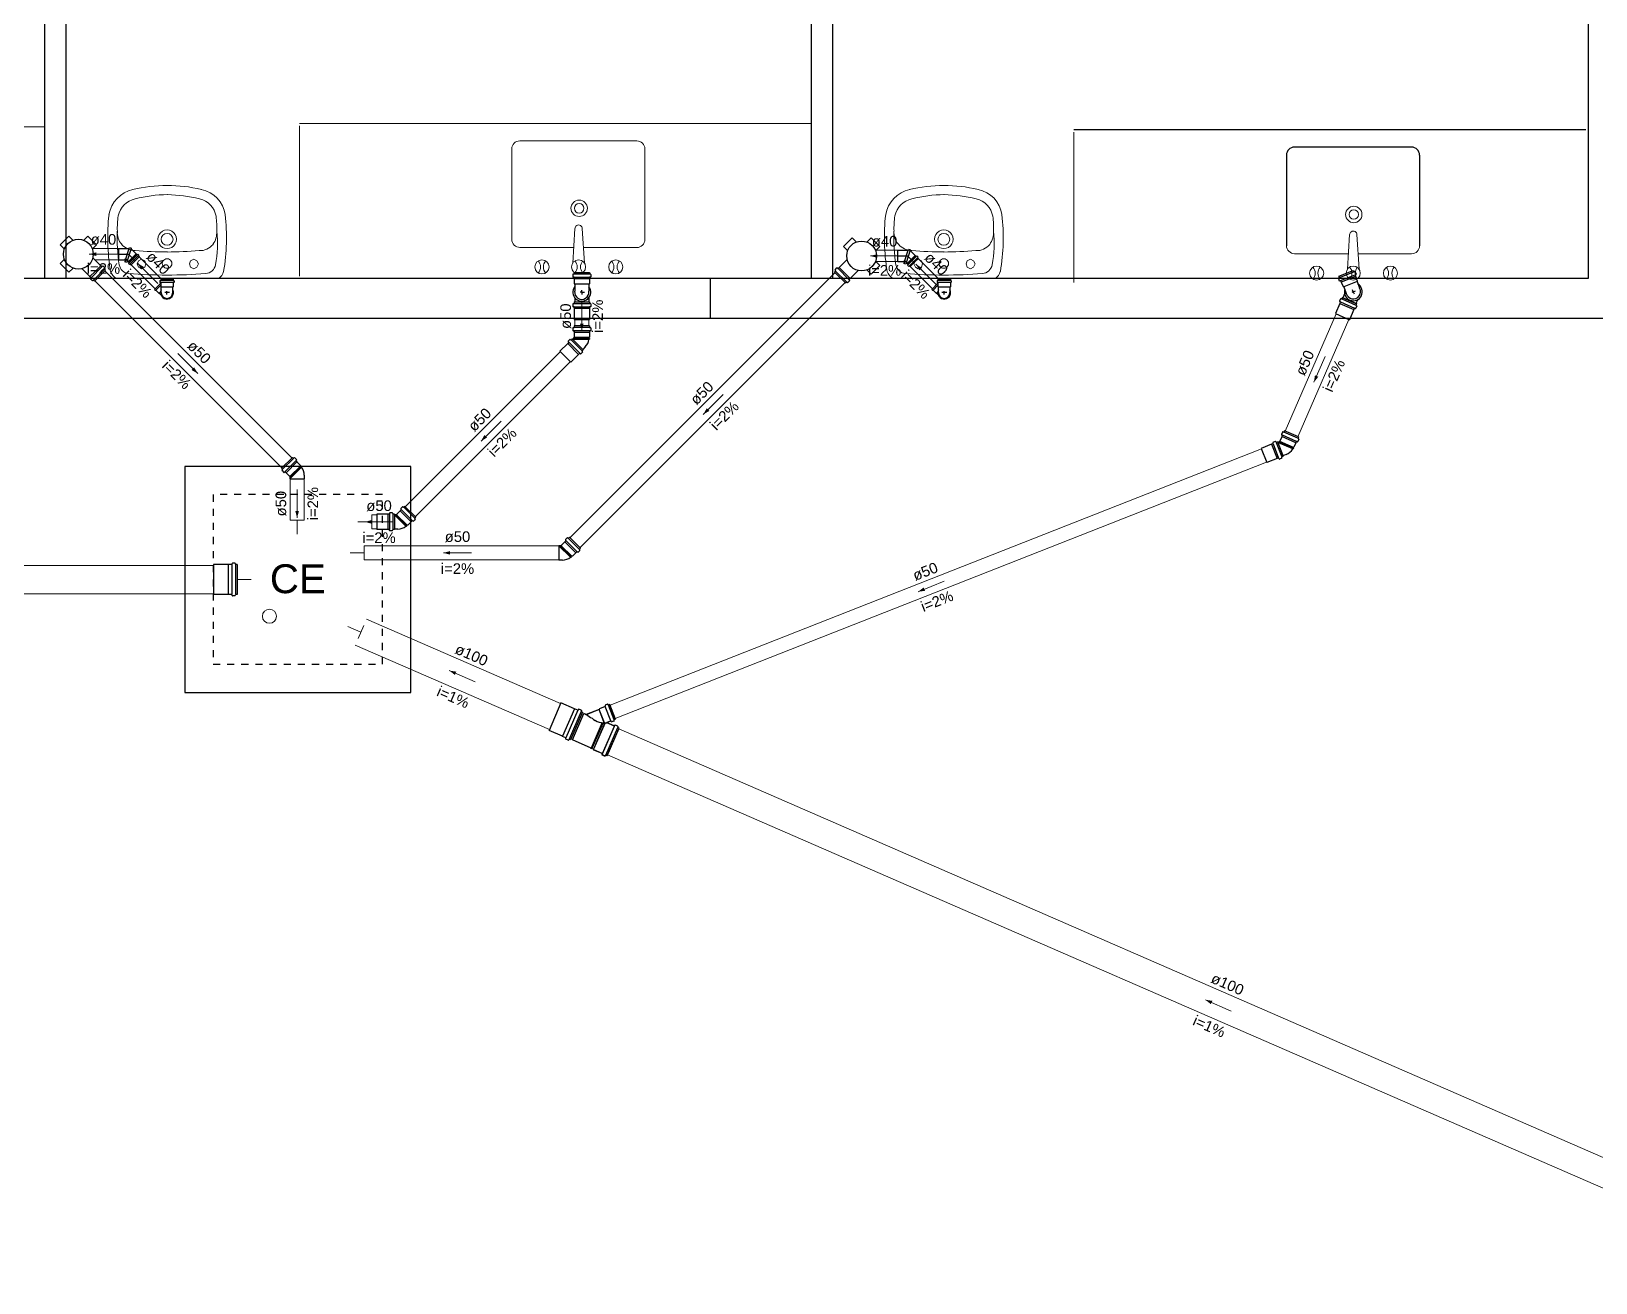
# Model space of a CAD drawing. Header units: millimetres. Extents: x 270 to 744, y -31 to 127.
# Drawn here: x 298.87 to 321.02, y -3.19 to 14.52 of the extents above; entities that cross this region are included whole.
import ezdxf

# ---------------------------------------------------------------- set-up
doc = ezdxf.new("R2010")
doc.units = ezdxf.units.MM
doc.header["$LTSCALE"] = 0.01
doc.header["$MEASUREMENT"] = 0
doc.linetypes.add('Dashed', pattern=[0.75, 0.5, -0.25])
for name, color, linetype, lineweight in [('at_Entity', 7, 'Continuous', 9), ('Nível 1', 7, 'Continuous', 5), ('TQ-Condutos', 3, 'Continuous', 5), ('TQ-Conexões', 9, 'Continuous', 5), ('TQ-Sentido conduto', 9, 'Continuous', 5), ('TQ-Textos conduto', 7, 'Continuous', 5)]:
    doc.layers.add(name, color=color, linetype=linetype, lineweight=lineweight)
for name, color, linetype in [('PAREDES', 8, 'Continuous'), ('Simbolos', 5, 'Continuous'), ('Simbolos_int', 2, 'Continuous')]:
    doc.layers.add(name, color=color, linetype=linetype)
doc.styles.add('Arial', font='arial.ttf')

msp = doc.modelspace()

# ---------------------------------------------------------------- hatches: boundary and pattern name
at = {"layer": 'TQ-Sentido conduto', "linetype": 'Continuous'}
for points in [[(299.695, 11.37), (299.792, 11.344), (299.792, 11.395)], [(310.755, 11.344), (310.852, 11.318), (310.852, 11.37)], [(300.38, 11.239), (300.43, 11.152), (300.467, 11.189)], [(311.399, 11.226), (311.449, 11.14), (311.485, 11.176)], [(306.668, 10.291), (306.694, 10.388), (306.642, 10.388)], [(301.23, 9.68), (301.18, 9.766), (301.143, 9.73)], [(317.034, 9.556), (317.096, 9.634), (317.049, 9.655)], [(308.387, 9.101), (308.474, 9.151), (308.437, 9.188)], [(305.241, 8.724), (305.328, 8.774), (305.291, 8.811)], [(302.637, 7.638), (302.663, 7.735), (302.611, 7.735)], [(303.597, 7.58), (303.693, 7.554), (303.693, 7.606)], [(304.708, 7.141), (304.804, 7.116), (304.804, 7.167)], [(311.429, 6.592), (311.528, 6.604), (311.509, 6.652)], [(304.792, 5.475), (304.871, 5.413), (304.891, 5.46)], [(315.497, 0.815), (315.575, 0.753), (315.596, 0.8)]]:
    msp.add_hatch(color=256, dxfattribs=at).paths.add_polyline_path(points)

# ---------------------------------------------------------------- linework, layer by layer
at = {"layer": 'at_Entity', "color": 7}
for p, q in [((305.677, 12.861), (305.677, 11.576)), ((307.449, 12.972), (305.789, 12.972)), ((307.56, 12.861), (307.56, 11.576)), ((306.539, 11.243), (306.571, 11.735)), ((306.706, 11.243), (306.675, 11.735)), ((317.508, 11.155), (317.539, 11.647)), ((317.675, 11.155), (317.643, 11.647)), ((306.555, 11.464), (305.789, 11.464)), ((307.449, 11.464), (306.691, 11.464)), ((317.523, 11.376), (316.757, 11.376)), ((318.417, 11.376), (317.659, 11.376))]:
    msp.add_line(p, q, dxfattribs=at)
at = {"layer": 'at_Entity'}
for p, q in [((300.37, 11.233), (300.393, 11.273)), ((300.393, 11.185), (300.37, 11.233)), ((300.393, 11.273), (300.433, 11.297)), ((300.433, 11.161), (300.393, 11.185)), ((300.433, 11.297), (300.481, 11.273)), ((300.481, 11.185), (300.433, 11.161)), ((300.481, 11.273), (300.497, 11.233)), ((300.497, 11.233), (300.481, 11.185)), ((301.111, 11.233), (301.127, 11.273)), ((301.127, 11.185), (301.111, 11.233)), ((301.127, 11.273), (301.175, 11.297)), ((301.175, 11.161), (301.127, 11.185)), ((301.175, 11.297), (301.215, 11.273)), ((301.215, 11.185), (301.175, 11.161)), ((301.215, 11.273), (301.239, 11.233)), ((301.239, 11.233), (301.215, 11.185)), ((311.367, 11.233), (311.391, 11.273)), ((311.391, 11.185), (311.367, 11.233)), ((311.391, 11.273), (311.431, 11.297)), ((311.431, 11.161), (311.391, 11.185)), ((311.431, 11.297), (311.479, 11.273)), ((311.479, 11.185), (311.431, 11.161)), ((311.479, 11.273), (311.494, 11.233)), ((311.494, 11.233), (311.479, 11.185)), ((312.109, 11.233), (312.124, 11.273)), ((312.124, 11.185), (312.109, 11.233)), ((312.124, 11.273), (312.172, 11.297)), ((312.172, 11.161), (312.124, 11.185)), ((312.172, 11.297), (312.212, 11.273)), ((312.212, 11.185), (312.172, 11.161)), ((312.212, 11.273), (312.236, 11.233)), ((312.236, 11.233), (312.212, 11.185)), ((300.082, 11.026), (300.8, 11.026)), ((300.561, 11.026), (301.271, 11.026)), ((300.8, 11.026), (301.526, 11.026)), ((311.08, 11.026), (311.798, 11.026)), ((311.558, 11.026), (312.268, 11.026)), ((311.798, 11.026), (312.523, 11.026)), ((298.523, 10.459), (299.656, 10.459))]:
    msp.add_line(p, q, dxfattribs=at)
at = {"layer": 'at_Entity', "color": 7}
for centre, radius, start, end in [((305.786, 12.863), 0.109, 88.5159, 181.4841), ((307.451, 12.863), 0.109, 358.5159, 91.4841), ((306.631, 12.019), 0.116, 90, 180), ((306.631, 12.019), 0.116, 180, 270), ((306.631, 12.019), 0.0678, 90, 180), ((306.631, 12.019), 0.0678, 180, 270), ((306.631, 12.019), 0.116, 0, 90), ((306.631, 12.019), 0.0678, 0, 90), ((306.631, 12.019), 0.0678, 270, 0), ((306.631, 12.019), 0.116, 270, 0), ((317.599, 11.931), 0.116, 90, 180), ((317.599, 11.931), 0.0678, 90, 180), ((317.599, 11.931), 0.116, 0, 90), ((317.599, 11.931), 0.0678, 0, 90), ((306.623, 11.731), 0.0519, 120.7215, 180.7361), ((306.623, 11.731), 0.0519, 60.7069, 120.7211), ((306.623, 11.731), 0.0519, 0.6922, 60.7066), ((317.599, 11.931), 0.116, 180, 270), ((317.599, 11.931), 0.0678, 180, 270), ((317.599, 11.931), 0.0678, 270, 0), ((317.599, 11.931), 0.116, 270, 0), ((305.793, 11.58), 0.116, 180.0055, 270), ((307.451, 11.573), 0.109, 268.5159, 1.4841), ((317.591, 11.643), 0.0519, 120.7215, 180.7361), ((317.591, 11.643), 0.0519, 60.7069, 120.7211), ((317.591, 11.643), 0.0519, 0.6922, 60.7066), ((316.761, 11.492), 0.116, 180.0055, 270), ((318.42, 11.485), 0.109, 268.5159, 1.4841), ((306.104, 11.189), 0.0997, 90, 180), ((306.104, 11.189), 0.0997, 180, 270), ((305.952, 11.189), 0.132, 318.6915, 41.3085), ((306.104, 11.189), 0.0997, 0, 90), ((306.104, 11.189), 0.0997, 270, 0), ((306.256, 11.189), 0.132, 138.8837, 221.1163), ((306.623, 11.189), 0.0997, 90, 180), ((306.623, 11.189), 0.0997, 180, 270), ((306.471, 11.189), 0.132, 319.5318, 40.4682), ((306.623, 11.189), 0.0997, 0, 90), ((306.623, 11.189), 0.0997, 270, 0), ((306.782, 11.189), 0.132, 141.4273, 218.5727), ((307.149, 11.189), 0.0997, 90, 180), ((307.149, 11.189), 0.0997, 180, 270), ((306.99, 11.189), 0.132, 318.7903, 41.2097), ((307.149, 11.189), 0.0997, 0, 90), ((307.149, 11.189), 0.0997, 270, 0), ((307.301, 11.189), 0.132, 138.9936, 221.0064), ((317.073, 11.101), 0.0997, 90, 180), ((317.073, 11.101), 0.0997, 180, 270), ((316.921, 11.101), 0.132, 318.6915, 41.3085), ((317.073, 11.101), 0.0997, 0, 90), ((317.073, 11.101), 0.0997, 270, 0), ((317.224, 11.101), 0.132, 138.8837, 221.1163), ((317.591, 11.101), 0.0997, 90, 180), ((317.591, 11.101), 0.0997, 180, 270), ((317.44, 11.101), 0.132, 319.5318, 40.4682), ((317.591, 11.101), 0.0997, 0, 90), ((317.591, 11.101), 0.0997, 270, 0), ((317.751, 11.101), 0.132, 141.4273, 218.5727), ((318.118, 11.101), 0.0997, 90, 180), ((318.118, 11.101), 0.0997, 180, 270), ((317.958, 11.101), 0.132, 318.7903, 41.2097), ((318.118, 11.101), 0.0997, 0, 90), ((318.118, 11.101), 0.0997, 270, 0), ((318.27, 11.101), 0.132, 138.9936, 221.0064)]:
    msp.add_arc(centre, radius, start, end, dxfattribs=at)
at = {"layer": 'at_Entity'}
for centre, radius, start, end in [((300.409, 11.852), 0.443, 102.514, 169.9443), ((300.755, 10.555), 1.785, 88.698, 104.4219), ((300.852, 10.041), 2.173, 91.3524, 103.5038), ((300.838, 10.553), 1.787, 75.6368, 91.3415), ((300.75, 10.056), 2.157, 76.4579, 88.6966), ((301.205, 11.873), 0.417, 7.7196, 79.5925), ((311.407, 11.852), 0.443, 102.514, 169.9443), ((311.753, 10.555), 1.785, 88.698, 104.4219), ((311.85, 10.041), 2.173, 91.3524, 103.5038), ((311.835, 10.553), 1.787, 75.6368, 91.3415), ((311.747, 10.056), 2.157, 76.4579, 88.6966), ((312.203, 11.873), 0.417, 7.7196, 79.5925), ((300.415, 11.841), 0.319, 102.9461, 167.2809), ((301.197, 11.862), 0.295, 8.4194, 78.3837), ((311.413, 11.841), 0.319, 102.9461, 167.2809), ((312.194, 11.862), 0.295, 8.4194, 78.3837), ((302.796, 11.603), 2.841, 173.4134, 189.6929), ((301.263, 11.734), 1.172, 171.3221, 181.8265), ((300.299, 11.735), 1.202, 357.9946, 8.1696), ((298.799, 11.604), 2.838, 350.2791, 6.5765), ((313.793, 11.603), 2.841, 173.4134, 189.6929), ((312.26, 11.734), 1.172, 171.3221, 181.8265), ((311.297, 11.735), 1.202, 357.9946, 8.1696), ((309.797, 11.604), 2.838, 350.2791, 6.5765), ((302.402, 11.589), 2.313, 177.3231, 189.2415), ((300.361, 11.681), 0.27, 176.6025, 219.5997), ((300.796, 11.58), 0.132, 150.0032, 209.9968), ((300.796, 11.58), 0.132, 90, 149.9929), ((300.796, 11.58), 0.0837, 90, 180), ((300.796, 11.58), 0.0837, 180, 270), ((300.796, 11.58), 0.132, 29.9968, 89.9993), ((300.796, 11.58), 0.0837, 360, 90), ((300.796, 11.58), 0.0837, 270.0097, 360), ((300.796, 11.58), 0.132, 330.0032, 29.9968), ((301.206, 11.678), 0.294, 324.6525, 2.8394), ((299.812, 11.522), 1.698, 349.782, 5.7972), ((313.399, 11.589), 2.313, 177.3231, 189.2415), ((311.358, 11.681), 0.27, 176.6025, 219.5997), ((311.794, 11.58), 0.132, 150.0032, 209.9968), ((311.794, 11.58), 0.132, 90, 149.9929), ((311.794, 11.58), 0.0837, 90, 180), ((311.794, 11.58), 0.0837, 180, 270), ((311.794, 11.58), 0.132, 29.9968, 89.9993), ((311.794, 11.58), 0.0837, 360, 90), ((311.794, 11.58), 0.0837, 270.0097, 360), ((311.794, 11.58), 0.132, 330.0032, 29.9968), ((312.204, 11.678), 0.294, 324.6525, 2.8394), ((310.809, 11.522), 1.698, 349.782, 5.7972), ((300.344, 11.672), 0.251, 220.3438, 269.4487), ((300.808, 16.959), 5.558, 265.1896, 269.9391), ((300.796, 11.58), 0.132, 209.9968, 269.9993), ((300.796, 11.237), 0.0677, 90, 150.0398), ((300.796, 11.58), 0.132, 270, 329.9929), ((300.796, 11.237), 0.0678, 30.0191, 90.0367), ((300.796, 16.498), 5.098, 270.0208, 275.0951), ((301.262, 11.658), 0.238, 266.7732, 320.7547), ((311.342, 11.672), 0.251, 220.3438, 269.4487), ((311.806, 16.959), 5.558, 265.1896, 269.9391), ((311.794, 11.58), 0.132, 209.9968, 269.9993), ((311.794, 11.237), 0.0677, 90, 150.0398), ((311.794, 11.58), 0.132, 270, 329.9929), ((311.794, 11.237), 0.0678, 30.0191, 90.0367), ((311.794, 16.498), 5.098, 270.0208, 275.0951), ((312.26, 11.658), 0.238, 266.7732, 320.7547), ((300.18, 11.194), 0.197, 200.5417, 238.93), ((300.262, 11.239), 0.145, 188.7558, 265.6127), ((300.772, 17.54), 6.466, 265.3753, 270.2103), ((300.796, 11.237), 0.0678, 150.0128, 209.9872), ((300.796, 11.237), 0.0678, 210.0191, 270.0367), ((300.796, 11.237), 0.0677, 270, 330.0398), ((300.796, 18.155), 7.081, 270, 274.4144), ((300.796, 11.237), 0.0678, 330.0128, 29.9872), ((301.333, 11.246), 0.151, 273.114, 350.3928), ((301.454, 11.154), 0.145, 297.8673, 348.5693), ((311.177, 11.194), 0.197, 200.5417, 238.93), ((311.26, 11.239), 0.145, 188.7558, 265.6127), ((311.77, 17.54), 6.466, 265.3753, 270.2103), ((311.794, 11.237), 0.0678, 150.0128, 209.9872), ((311.793, 11.237), 0.0678, 210.0191, 270.0367), ((311.794, 11.237), 0.0677, 270, 330.0398), ((311.794, 18.155), 7.081, 270, 274.4144), ((311.794, 11.237), 0.0678, 330.0128, 29.9872), ((312.33, 11.246), 0.151, 273.114, 350.3928), ((312.452, 11.154), 0.145, 297.8673, 348.5693)]:
    msp.add_arc(centre, radius, start, end, dxfattribs=at)
at = {"layer": 'Nível 1'}
for p, q in [((291.813, 13.173), (299.06, 13.173)), ((302.669, 13.22), (309.916, 13.22)), ((302.669, 13.184), (302.669, 11.056)), ((313.637, 13.096), (313.637, 10.968))]:
    msp.add_line(p, q, dxfattribs=at)
at = {"layer": 'PAREDES'}
for p, q in [((299.066, 11.026), (299.066, 24.208)), ((299.368, 11.026), (299.368, 24.208)), ((309.919, 11.026), (309.919, 24.208)), ((310.221, 11.026), (310.221, 24.208)), ((320.917, 24.208), (320.917, 11.026)), ((313.637, 13.132), (320.885, 13.132)), ((318.417, 12.884), (316.757, 12.884)), ((316.646, 12.773), (316.646, 11.488)), ((318.529, 12.773), (318.529, 11.488)), ((320.917, 11.026), (288.515, 11.026)), ((308.484, 11.026), (308.484, 10.459)), ((336.555, 10.459), (287.948, 10.459))]:
    msp.add_line(p, q, dxfattribs=at)
for centre, start, end in [((316.755, 12.775), 88.5159, 181.4841), ((318.42, 12.775), 358.5159, 91.4841)]:
    msp.add_arc(centre, 0.109, start, end, dxfattribs=at)
at = {"layer": 'Simbolos'}
for p, q in [((299.284, 11.502), (299.407, 11.626)), ((299.463, 11.57), (299.407, 11.626)), ((299.617, 11.57), (299.673, 11.626)), ((299.796, 11.502), (299.673, 11.626)), ((310.374, 11.477), (310.497, 11.6)), ((310.553, 11.544), (310.497, 11.6)), ((310.707, 11.544), (310.763, 11.6)), ((310.763, 11.6), (310.886, 11.477)), ((299.34, 11.447), (299.284, 11.502)), ((299.74, 11.447), (299.796, 11.502)), ((299.745, 11.318), (299.857, 11.206)), ((300.112, 11.29), (300.112, 11.45)), ((300.112, 11.45), (300.259, 11.45)), ((300.207, 11.29), (300.264, 11.465)), ((300.236, 11.28), (300.293, 11.455)), ((300.243, 11.262), (300.358, 11.376)), ((300.247, 11.258), (300.361, 11.373)), ((300.381, 11.371), (300.249, 11.238)), ((300.264, 11.465), (300.293, 11.455)), ((300.266, 11.221), (300.398, 11.354)), ((300.4, 11.333), (300.286, 11.219)), ((300.289, 11.444), (300.372, 11.362)), ((300.398, 11.354), (300.381, 11.371)), ((300.389, 11.345), (300.4, 11.333)), ((310.429, 11.421), (310.374, 11.477)), ((310.83, 11.421), (310.886, 11.477)), ((311.143, 11.264), (311.143, 11.424)), ((311.143, 11.424), (311.29, 11.424)), ((311.238, 11.264), (311.295, 11.439)), ((311.267, 11.254), (311.324, 11.43)), ((311.274, 11.236), (311.389, 11.35)), ((311.278, 11.233), (311.392, 11.347)), ((311.412, 11.345), (311.28, 11.213)), ((311.295, 11.439), (311.324, 11.43)), ((311.297, 11.196), (311.429, 11.328)), ((311.431, 11.308), (311.317, 11.193)), ((311.321, 11.418), (311.403, 11.336)), ((311.429, 11.328), (311.412, 11.345)), ((311.42, 11.319), (311.431, 11.308)), ((299.34, 11.292), (299.284, 11.237)), ((299.407, 11.113), (299.284, 11.237)), ((299.463, 11.169), (299.407, 11.113)), ((299.591, 11.165), (299.704, 11.052)), ((299.768, 10.987), (299.922, 11.142)), ((299.858, 11.206), (299.857, 11.206)), ((299.871, 11.193), (299.858, 11.206)), ((299.885, 11.2), (299.877, 11.193)), ((299.915, 11.175), (299.89, 11.199)), ((299.916, 11.17), (299.909, 11.159)), ((299.922, 11.142), (299.91, 11.154)), ((300.112, 11.29), (300.207, 11.29)), ((300.207, 11.29), (300.198, 11.263)), ((300.227, 11.254), (300.198, 11.263)), ((300.236, 11.28), (300.227, 11.254)), ((300.243, 11.262), (300.258, 11.247)), ((300.249, 11.238), (300.266, 11.221)), ((300.275, 11.23), (300.286, 11.219)), ((306.541, 11.083), (306.541, 11.048)), ((306.544, 11.086), (306.556, 11.09)), ((306.559, 11.111), (306.777, 11.111)), ((306.559, 11.111), (306.559, 11.094)), ((306.777, 11.111), (306.777, 11.094)), ((306.792, 11.086), (306.78, 11.09)), ((306.795, 11.083), (306.795, 11.048)), ((310.248, 11.116), (310.26, 11.129)), ((310.248, 11.116), (310.402, 10.962)), ((310.254, 11.144), (310.261, 11.133)), ((310.255, 11.149), (310.28, 11.174)), ((310.285, 11.174), (310.293, 11.167)), ((310.299, 11.167), (310.311, 11.18)), ((310.311, 11.18), (310.313, 11.18)), ((310.425, 11.293), (310.313, 11.18)), ((310.579, 11.139), (310.466, 11.027)), ((310.707, 11.143), (310.763, 11.088)), ((310.763, 11.088), (310.886, 11.211)), ((310.83, 11.267), (310.886, 11.211)), ((311.143, 11.264), (311.238, 11.264)), ((311.238, 11.264), (311.229, 11.238)), ((311.258, 11.228), (311.229, 11.238)), ((311.267, 11.254), (311.258, 11.228)), ((311.274, 11.236), (311.289, 11.222)), ((311.28, 11.213), (311.297, 11.196)), ((311.306, 11.205), (311.317, 11.193)), ((317.388, 11.059), (317.591, 11.139)), ((317.591, 11.139), (317.598, 11.123)), ((317.614, 11.122), (317.602, 11.12)), ((317.618, 11.119), (317.631, 11.087)), ((317.629, 11.081), (317.62, 11.077)), ((299.704, 11.051), (299.704, 11.052)), ((299.716, 11.038), (299.704, 11.051)), ((299.71, 11.025), (299.717, 11.033)), ((299.735, 10.995), (299.71, 11.019)), ((299.74, 10.994), (299.75, 11)), ((299.768, 10.987), (299.755, 11)), ((300.619, 10.871), (300.706, 10.958)), ((300.619, 10.871), (300.63, 10.86)), ((300.63, 10.86), (300.636, 10.86)), ((300.636, 10.86), (300.678, 10.818)), ((300.694, 10.992), (300.694, 10.973)), ((300.697, 10.996), (300.703, 10.997)), ((300.697, 10.969), (300.702, 10.968)), ((300.706, 11.014), (300.882, 11.014)), ((300.706, 11.014), (300.706, 11.001)), ((300.706, 10.964), (300.706, 10.908)), ((300.706, 10.908), (300.711, 10.902)), ((300.711, 10.865), (300.711, 10.902)), ((300.711, 10.826), (300.711, 10.865)), ((300.882, 10.908), (300.876, 10.902)), ((300.876, 10.865), (300.876, 10.902)), ((300.876, 10.826), (300.876, 10.865)), ((300.882, 11.014), (300.882, 11.001)), ((300.882, 10.964), (300.882, 10.908)), ((300.891, 10.996), (300.885, 10.997)), ((300.89, 10.969), (300.886, 10.968)), ((300.894, 10.992), (300.894, 10.973)), ((306.545, 11.044), (306.555, 11.043)), ((306.559, 11.039), (306.559, 11.02)), ((306.559, 11.02), (306.559, 11.019)), ((306.559, 11.019), (306.559, 10.952)), ((306.559, 10.952), (306.567, 10.945)), ((306.567, 10.945), (306.567, 10.844)), ((306.777, 10.952), (306.769, 10.945)), ((306.769, 10.945), (306.769, 10.844)), ((306.777, 11.039), (306.777, 11.02)), ((306.777, 11.02), (306.777, 11.019)), ((306.777, 11.019), (306.777, 10.952)), ((306.792, 11.044), (306.781, 11.043)), ((310.402, 10.962), (310.415, 10.974)), ((310.43, 10.968), (310.419, 10.975)), ((310.435, 10.969), (310.46, 10.994)), ((310.453, 11.013), (310.466, 11.025)), ((310.46, 10.999), (310.453, 11.007)), ((310.466, 11.025), (310.466, 11.027)), ((311.624, 10.871), (311.711, 10.958)), ((311.624, 10.871), (311.636, 10.86)), ((311.636, 10.86), (311.641, 10.86)), ((311.641, 10.86), (311.684, 10.818)), ((311.699, 10.992), (311.699, 10.973)), ((311.702, 10.996), (311.708, 10.997)), ((311.703, 10.969), (311.707, 10.968)), ((311.711, 11.014), (311.887, 11.014)), ((311.711, 11.014), (311.711, 11.001)), ((311.711, 10.964), (311.711, 10.908)), ((311.711, 10.908), (311.717, 10.902)), ((311.717, 10.865), (311.717, 10.902)), ((311.717, 10.826), (311.717, 10.865)), ((311.887, 10.908), (311.882, 10.902)), ((311.882, 10.865), (311.882, 10.902)), ((311.882, 10.826), (311.882, 10.865)), ((311.887, 11.014), (311.887, 11.001)), ((311.887, 10.964), (311.887, 10.908)), ((311.896, 10.996), (311.89, 10.997)), ((311.896, 10.969), (311.891, 10.968)), ((311.899, 10.992), (311.899, 10.973)), ((317.382, 11.026), (317.394, 10.993)), ((317.383, 11.031), (317.393, 11.038)), ((317.388, 11.059), (317.394, 11.043)), ((317.399, 10.991), (317.409, 10.994)), ((317.414, 10.992), (317.421, 10.974)), ((317.421, 10.974), (317.422, 10.974)), ((317.422, 10.974), (317.447, 10.911)), ((317.447, 10.911), (317.456, 10.907)), ((317.456, 10.907), (317.493, 10.813)), ((317.618, 11.072), (317.625, 11.054)), ((317.625, 11.054), (317.624, 11.053)), ((317.624, 11.053), (317.649, 10.991)), ((317.649, 10.991), (317.645, 10.981)), ((317.645, 10.981), (317.682, 10.887)), ((300.678, 10.818), (300.685, 10.818)), ((300.708, 10.795), (300.685, 10.818)), ((306.541, 10.665), (306.541, 10.63)), ((306.544, 10.669), (306.556, 10.672)), ((306.559, 10.694), (306.777, 10.694)), ((306.559, 10.694), (306.559, 10.676)), ((306.567, 10.754), (306.567, 10.694)), ((306.769, 10.754), (306.769, 10.694)), ((306.777, 10.694), (306.777, 10.676)), ((306.792, 10.669), (306.78, 10.672)), ((306.795, 10.665), (306.795, 10.63)), ((311.684, 10.818), (311.691, 10.818)), ((311.713, 10.795), (311.691, 10.818)), ((317.401, 10.672), (317.339, 10.529)), ((317.409, 10.737), (317.395, 10.705)), ((317.397, 10.7), (317.407, 10.695)), ((317.408, 10.69), (317.401, 10.673)), ((317.401, 10.673), (317.401, 10.672)), ((317.414, 10.74), (317.426, 10.738)), ((317.437, 10.756), (317.43, 10.74)), ((317.437, 10.756), (317.638, 10.669)), ((317.469, 10.808), (317.444, 10.753)), ((317.643, 10.636), (317.629, 10.604)), ((317.654, 10.727), (317.63, 10.672)), ((317.638, 10.669), (317.631, 10.653)), ((317.642, 10.641), (317.632, 10.648)), ((306.545, 10.626), (306.555, 10.625)), ((306.559, 10.621), (306.559, 10.603)), ((306.559, 10.603), (306.559, 10.602)), ((306.559, 10.602), (306.559, 10.446)), ((306.777, 10.621), (306.777, 10.603)), ((306.777, 10.603), (306.777, 10.602)), ((306.777, 10.602), (306.777, 10.446)), ((306.792, 10.626), (306.781, 10.625)), ((317.6, 10.585), (317.538, 10.442)), ((317.601, 10.585), (317.6, 10.585)), ((317.609, 10.603), (317.601, 10.585)), ((317.624, 10.602), (317.614, 10.605)), ((306.541, 10.325), (306.541, 10.29)), ((306.544, 10.329), (306.556, 10.332)), ((306.545, 10.286), (306.555, 10.285)), ((306.777, 10.354), (306.559, 10.354)), ((306.559, 10.354), (306.559, 10.336)), ((306.559, 10.281), (306.559, 10.263)), ((306.559, 10.263), (306.559, 10.262)), ((306.559, 10.262), (306.559, 10.195)), ((306.559, 10.195), (306.561, 10.193)), ((306.777, 10.195), (306.769, 10.188)), ((306.777, 10.354), (306.777, 10.336)), ((306.777, 10.281), (306.777, 10.263)), ((306.777, 10.263), (306.777, 10.262)), ((306.777, 10.262), (306.777, 10.195)), ((306.792, 10.329), (306.78, 10.332)), ((306.792, 10.286), (306.781, 10.285)), ((306.795, 10.325), (306.795, 10.29)), ((306.468, 10.105), (306.358, 9.995)), ((306.481, 10.119), (306.468, 10.106)), ((306.468, 10.106), (306.468, 10.105)), ((306.5, 10.163), (306.475, 10.138)), ((306.475, 10.133), (306.482, 10.125)), ((306.505, 10.164), (306.515, 10.158)), ((306.532, 10.17), (306.52, 10.158)), ((306.532, 10.17), (306.687, 10.016)), ((306.561, 10.188), (306.538, 10.165)), ((306.68, 9.983), (306.655, 9.958)), ((306.68, 9.988), (306.674, 9.999)), ((306.687, 10.016), (306.675, 10.003)), ((306.717, 10.057), (306.682, 10.021)), ((306.769, 10.188), (306.769, 10.177)), ((306.769, 10.177), (306.775, 10.177)), ((306.769, 10.164), (306.775, 10.165)), ((306.775, 10.177), (306.775, 10.165)), ((306.622, 9.951), (306.511, 9.841)), ((306.623, 9.951), (306.622, 9.951)), ((306.636, 9.965), (306.623, 9.951)), ((306.65, 9.958), (306.641, 9.965)), ((316.616, 8.87), (316.609, 8.854)), ((316.817, 8.783), (316.616, 8.87)), ((316.434, 8.678), (316.288, 8.621)), ((316.452, 8.686), (316.434, 8.679)), ((316.434, 8.679), (316.434, 8.678)), ((316.451, 8.701), (316.454, 8.691)), ((316.486, 8.719), (316.453, 8.706)), ((316.491, 8.717), (316.498, 8.707)), ((316.519, 8.712), (316.503, 8.706)), ((316.519, 8.712), (316.599, 8.509)), ((316.552, 8.717), (316.522, 8.705)), ((316.58, 8.785), (316.553, 8.724)), ((316.553, 8.724), (316.554, 8.722)), ((316.588, 8.851), (316.574, 8.819)), ((316.576, 8.814), (316.585, 8.809)), ((316.587, 8.804), (316.58, 8.787)), ((316.58, 8.787), (316.58, 8.785)), ((316.593, 8.854), (316.605, 8.852)), ((316.779, 8.699), (316.752, 8.637)), ((316.78, 8.699), (316.779, 8.699)), ((316.788, 8.716), (316.78, 8.699)), ((316.803, 8.715), (316.793, 8.719)), ((316.822, 8.75), (316.808, 8.717)), ((316.817, 8.783), (316.81, 8.767)), ((316.82, 8.754), (316.811, 8.762)), ((302.571, 8.493), (302.416, 8.339)), ((302.571, 8.493), (302.583, 8.481)), ((302.599, 8.487), (302.588, 8.48)), ((302.604, 8.486), (302.628, 8.461)), ((302.629, 8.456), (302.622, 8.448)), ((302.622, 8.442), (302.635, 8.429)), ((302.635, 8.429), (302.635, 8.428)), ((302.635, 8.428), (302.683, 8.38)), ((316.513, 8.476), (316.368, 8.419)), ((316.514, 8.475), (316.513, 8.476)), ((316.532, 8.482), (316.514, 8.475)), ((316.541, 8.471), (316.537, 8.48)), ((316.579, 8.482), (316.546, 8.469)), ((316.582, 8.486), (316.58, 8.498)), ((316.599, 8.509), (316.583, 8.502)), ((316.642, 8.534), (316.596, 8.516)), ((316.734, 8.612), (316.739, 8.61)), ((316.743, 8.633), (316.739, 8.624)), ((316.739, 8.624), (316.744, 8.621)), ((316.744, 8.621), (316.739, 8.61)), ((316.752, 8.637), (316.743, 8.633)), ((302.416, 8.339), (302.429, 8.326)), ((302.423, 8.311), (302.429, 8.321)), ((302.424, 8.306), (302.448, 8.281)), ((302.454, 8.281), (302.462, 8.288)), ((302.467, 8.288), (302.481, 8.274)), ((302.481, 8.274), (302.482, 8.274)), ((302.482, 8.274), (302.529, 8.227)), ((302.529, 8.227), (302.531, 8.227)), ((302.535, 8.223), (302.535, 8.19)), ((302.683, 8.38), (302.683, 8.37)), ((302.683, 8.37), (302.69, 8.363)), ((302.69, 8.363), (302.695, 8.367)), ((302.695, 8.367), (302.703, 8.358)), ((302.699, 8.354), (302.703, 8.358)), ((302.738, 8.24), (302.738, 8.19)), ((304.13, 7.793), (304.105, 7.768)), ((304.105, 7.763), (304.112, 7.755)), ((304.135, 7.794), (304.145, 7.787)), ((304.162, 7.8), (304.15, 7.788)), ((304.317, 7.646), (304.162, 7.8)), ((303.922, 7.689), (303.766, 7.689)), ((303.923, 7.689), (303.922, 7.689)), ((303.942, 7.689), (303.923, 7.689)), ((303.947, 7.703), (303.946, 7.693)), ((303.986, 7.707), (303.951, 7.707)), ((303.99, 7.704), (303.993, 7.692)), ((304.014, 7.689), (303.997, 7.689)), ((304.014, 7.689), (304.014, 7.471)), ((304.047, 7.681), (304.014, 7.681)), ((304.098, 7.735), (304.051, 7.687)), ((304.051, 7.687), (304.051, 7.685)), ((304.111, 7.749), (304.098, 7.736)), ((304.098, 7.736), (304.098, 7.735)), ((304.194, 7.534), (304.187, 7.526)), ((304.204, 7.534), (304.194, 7.534)), ((304.252, 7.581), (304.204, 7.534)), ((304.253, 7.581), (304.252, 7.581)), ((304.266, 7.595), (304.253, 7.581)), ((304.279, 7.588), (304.271, 7.595)), ((304.31, 7.613), (304.285, 7.588)), ((304.31, 7.618), (304.304, 7.629)), ((304.317, 7.646), (304.305, 7.633)), ((303.922, 7.471), (303.766, 7.471)), ((303.923, 7.471), (303.922, 7.471)), ((303.942, 7.471), (303.923, 7.471)), ((303.947, 7.456), (303.946, 7.467)), ((303.986, 7.453), (303.951, 7.453)), ((303.99, 7.456), (303.993, 7.468)), ((304.014, 7.471), (303.997, 7.471)), ((304.064, 7.479), (304.014, 7.479)), ((304.178, 7.517), (304.182, 7.514)), ((304.19, 7.522), (304.182, 7.514)), ((304.187, 7.526), (304.19, 7.522)), ((306.442, 7.311), (306.429, 7.298)), ((306.461, 7.354), (306.436, 7.33)), ((306.436, 7.324), (306.442, 7.316)), ((306.465, 7.355), (306.476, 7.349)), ((306.493, 7.362), (306.481, 7.35)), ((306.648, 7.207), (306.493, 7.362)), ((306.377, 7.243), (306.345, 7.243)), ((306.429, 7.296), (306.381, 7.249)), ((306.381, 7.249), (306.381, 7.247)), ((306.429, 7.298), (306.429, 7.296)), ((306.525, 7.095), (306.517, 7.088)), ((306.535, 7.095), (306.525, 7.095)), ((306.582, 7.143), (306.535, 7.095)), ((306.584, 7.143), (306.582, 7.143)), ((306.597, 7.156), (306.584, 7.143)), ((306.61, 7.15), (306.602, 7.156)), ((306.641, 7.175), (306.616, 7.15)), ((306.641, 7.179), (306.635, 7.19)), ((306.648, 7.207), (306.636, 7.195)), ((301.662, 6.975), (301.452, 6.975)), ((301.663, 6.976), (301.662, 6.975)), ((301.711, 6.976), (301.663, 6.976)), ((301.716, 6.99), (301.715, 6.98)), ((301.758, 6.994), (301.72, 6.994)), ((301.761, 6.991), (301.765, 6.979)), ((301.786, 6.976), (301.768, 6.976)), ((301.786, 6.976), (301.786, 6.55)), ((306.395, 7.04), (306.345, 7.04)), ((306.508, 7.079), (306.513, 7.075)), ((306.521, 7.083), (306.513, 7.075)), ((306.517, 7.088), (306.521, 7.083)), ((301.662, 6.551), (301.452, 6.551)), ((301.663, 6.55), (301.662, 6.551)), ((301.711, 6.55), (301.663, 6.55)), ((301.716, 6.536), (301.715, 6.547)), ((301.758, 6.533), (301.72, 6.533)), ((301.761, 6.536), (301.765, 6.547)), ((301.786, 6.55), (301.768, 6.55)), ((306.565, 4.934), (306.373, 5.018)), ((306.68, 4.886), (306.51, 4.495)), ((306.566, 4.935), (306.565, 4.934)), ((306.611, 4.916), (306.566, 4.935)), ((306.621, 4.926), (306.616, 4.917)), ((306.661, 4.913), (306.626, 4.928)), ((306.663, 4.909), (306.661, 4.897)), ((306.68, 4.886), (306.664, 4.893)), ((306.913, 4.924), (306.731, 4.853)), ((306.913, 4.923), (306.731, 4.851)), ((306.917, 4.935), (306.913, 4.924)), ((306.918, 4.933), (306.913, 4.923)), ((306.997, 4.966), (306.917, 4.935)), ((306.998, 4.965), (306.918, 4.933)), ((306.997, 4.981), (307, 4.971)), ((306.997, 4.98), (307, 4.97)), ((307.032, 4.999), (306.999, 4.986)), ((307.032, 4.998), (307, 4.985)), ((307.036, 4.998), (307.044, 4.988)), ((307.037, 4.996), (307.044, 4.986)), ((307.065, 4.993), (307.048, 4.986)), ((307.065, 4.991), (307.049, 4.985)), ((307.145, 4.789), (307.065, 4.993)), ((307.145, 4.788), (307.065, 4.991)), ((306.536, 4.494), (306.698, 4.867)), ((306.536, 4.493), (306.698, 4.866)), ((306.731, 4.853), (306.698, 4.867)), ((306.731, 4.851), (306.698, 4.866)), ((307.025, 4.271), (307.195, 4.661)), ((307.078, 4.763), (307.026, 4.742)), ((307.078, 4.761), (307.026, 4.741)), ((307.126, 4.691), (307.026, 4.735)), ((307.127, 4.69), (307.026, 4.734)), ((307.026, 4.269), (307.196, 4.66)), ((307.087, 4.751), (307.083, 4.761)), ((307.088, 4.75), (307.083, 4.759)), ((307.125, 4.762), (307.092, 4.749)), ((307.125, 4.761), (307.093, 4.748)), ((307.127, 4.766), (307.126, 4.779)), ((307.128, 4.765), (307.127, 4.777)), ((307.145, 4.789), (307.129, 4.783)), ((307.145, 4.788), (307.129, 4.781)), ((307.136, 4.702), (307.131, 4.693)), ((307.137, 4.701), (307.132, 4.692)), ((307.176, 4.689), (307.141, 4.704)), ((307.176, 4.688), (307.142, 4.703)), ((307.178, 4.685), (307.176, 4.673)), ((307.179, 4.683), (307.177, 4.671)), ((307.195, 4.661), (307.179, 4.668)), ((307.196, 4.66), (307.179, 4.667)), ((306.396, 4.546), (306.204, 4.629)), ((306.396, 4.544), (306.396, 4.546)), ((306.441, 4.525), (306.396, 4.544)), ((306.44, 4.51), (306.443, 4.52)), ((306.476, 4.49), (306.442, 4.505)), ((306.481, 4.491), (306.489, 4.501)), ((306.51, 4.495), (306.493, 4.502)), ((306.8, 4.379), (306.536, 4.494)), ((306.8, 4.378), (306.536, 4.493)), ((306.8, 4.379), (306.798, 4.374)), ((306.8, 4.378), (306.798, 4.372)), ((306.809, 4.369), (306.798, 4.374)), ((306.809, 4.368), (306.798, 4.372)), ((306.811, 4.374), (306.809, 4.369)), ((306.812, 4.373), (306.809, 4.368)), ((306.834, 4.364), (306.811, 4.374)), ((306.835, 4.363), (306.812, 4.373)), ((306.839, 4.352), (306.834, 4.364)), ((306.84, 4.35), (306.835, 4.363)), ((306.956, 4.301), (306.839, 4.352)), ((306.957, 4.299), (306.84, 4.35)), ((306.955, 4.286), (306.958, 4.296)), ((306.955, 4.285), (306.959, 4.295)), ((306.992, 4.266), (306.957, 4.281)), ((306.992, 4.265), (306.958, 4.28)), ((306.997, 4.267), (307.004, 4.277)), ((306.997, 4.266), (307.005, 4.275)), ((307.025, 4.271), (307.009, 4.278)), ((307.026, 4.269), (307.009, 4.276))]:
    msp.add_line(p, q, dxfattribs=at)
at = {"layer": 'Simbolos', "linetype": 'Continuous'}
msp.add_lwpolyline([(301.047, 5.166), (304.247, 5.166), (304.247, 8.366), (301.047, 8.366), (301.047, 5.166), (301.047, 5.166)], dxfattribs=at)
at = {"layer": 'Simbolos'}
for centre in [(299.54, 11.37), (310.63, 11.344)]:
    msp.add_circle(centre, 0.211, dxfattribs=at)
for centre, radius, start, end in [((299.467, 11.574), 0.006, 225, 289.59), ((299.613, 11.574), 0.006, 250.41, 315), ((310.557, 11.548), 0.006, 225, 289.5897), ((310.703, 11.548), 0.006, 250.4103, 315), ((299.335, 11.442), 0.006, 340.4103, 45), ((299.335, 11.297), 0.006, 315, 19.5897), ((299.745, 11.442), 0.006, 135, 199.59), ((310.425, 11.417), 0.006, 340.41, 45), ((310.835, 11.417), 0.006, 135, 199.59), ((299.467, 11.165), 0.006, 70.41, 135), ((299.874, 11.196), 0.004, 225, 310), ((299.887, 11.197), 0.004, 45, 130), ((299.913, 11.157), 0.004, 150, 225), ((299.912, 11.172), 0.004, 330, 45), ((306.545, 11.083), 0.004, 105, 180), ((306.555, 11.094), 0.004, 285, 0), ((306.781, 11.094), 0.004, 180, 255), ((306.791, 11.083), 0.004, 0, 75), ((310.258, 11.146), 0.004, 135, 210), ((310.257, 11.131), 0.004, 315, 30), ((310.283, 11.171), 0.004, 50, 135), ((310.296, 11.17), 0.004, 230, 315), ((310.703, 11.139), 0.006, 45, 109.59), ((310.835, 11.271), 0.006, 160.41, 225), ((317.602, 11.124), 0.004, 201.4768, 276.4768), ((317.615, 11.118), 0.004, 21.4768, 96.4768), ((317.622, 11.073), 0.004, 116.4768, 201.4768), ((317.627, 11.085), 0.004, 296.4768, 21.4768), ((299.713, 11.022), 0.004, 140, 225), ((299.714, 11.036), 0.004, 320, 45), ((299.738, 10.998), 0.004, 225, 300), ((299.752, 10.997), 0.004, 45, 120), ((300.698, 10.992), 0.004, 105, 180), ((300.698, 10.973), 0.004, 180, 265), ((300.702, 10.964), 0.004, 0, 85), ((300.702, 11.001), 0.004, 285, 0), ((300.886, 11.001), 0.004, 180, 255), ((300.886, 10.964), 0.004, 95, 180), ((300.89, 10.973), 0.004, 275, 0), ((300.89, 10.992), 0.004, 0, 75), ((306.545, 11.048), 0.004, 180, 265), ((306.555, 11.039), 0.004, 0, 85), ((306.781, 11.039), 0.004, 95, 180), ((306.791, 11.048), 0.004, 275, 0), ((310.417, 10.971), 0.004, 60, 135), ((310.432, 10.972), 0.004, 240, 315), ((310.456, 11.01), 0.004, 135, 220), ((310.457, 10.997), 0.004, 315, 40), ((311.703, 10.992), 0.004, 105, 180), ((311.703, 10.973), 0.004, 180, 265), ((311.707, 10.964), 0.004, 0, 85), ((311.707, 11.001), 0.004, 285, 0), ((311.891, 11.001), 0.004, 180, 255), ((311.891, 10.964), 0.004, 95, 180), ((311.895, 10.992), 0.004, 0, 75), ((311.895, 10.973), 0.004, 275, 0), ((317.385, 11.027), 0.004, 126.4768, 201.4768), ((317.39, 11.041), 0.004, 306.4768, 21.4768), ((317.398, 10.995), 0.004, 201.4768, 286.4768), ((317.411, 10.99), 0.004, 21.4768, 106.4768), ((317.592, 10.838), 0.102, 194.3028, 28.6508), ((300.794, 10.826), 0.0823, 180, 0), ((306.545, 10.665), 0.004, 105, 180), ((306.555, 10.676), 0.004, 285, 0), ((306.668, 10.831), 0.102, 172.826, 7.174), ((306.781, 10.676), 0.004, 180, 255), ((306.791, 10.665), 0.004, 0, 75), ((311.799, 10.826), 0.0823, 180, 0), ((317.399, 10.704), 0.004, 156.4768, 241.4768), ((317.405, 10.692), 0.004, 336.4768, 61.4768), ((317.413, 10.736), 0.004, 81.4768, 156.4768), ((317.426, 10.742), 0.004, 261.4768, 336.4768), ((317.634, 10.651), 0.004, 156.4768, 231.4768), ((317.639, 10.637), 0.004, 336.4768, 51.4768), ((306.545, 10.63), 0.004, 180, 265), ((306.555, 10.621), 0.004, 0, 85), ((306.781, 10.621), 0.004, 95, 180), ((306.791, 10.63), 0.004, 275, 0), ((317.613, 10.601), 0.004, 71.4768, 156.4768), ((317.625, 10.605), 0.004, 251.4768, 336.4768), ((306.545, 10.325), 0.004, 105, 180), ((306.545, 10.29), 0.004, 180, 265), ((306.555, 10.281), 0.004, 0, 85), ((306.555, 10.336), 0.004, 285, 0), ((306.558, 10.19), 0.004, 315, 45), ((306.781, 10.336), 0.004, 180, 255), ((306.781, 10.281), 0.004, 95, 180), ((306.791, 10.325), 0.004, 0, 75), ((306.791, 10.29), 0.004, 275, 0), ((306.478, 10.135), 0.004, 135, 220), ((306.479, 10.122), 0.004, 315, 40), ((306.503, 10.16), 0.004, 60, 135), ((306.517, 10.161), 0.004, 240, 315), ((306.678, 10.001), 0.004, 135, 210), ((306.677, 9.986), 0.004, 315, 30), ((306.582, 10.189), 0.189, 315.444, 352.3977), ((306.639, 9.962), 0.004, 50, 135), ((306.652, 9.961), 0.004, 230, 315), ((316.455, 8.702), 0.004, 111.4768, 196.4768), ((316.45, 8.69), 0.004, 291.4768, 16.4768), ((316.487, 8.715), 0.004, 36.4768, 111.4768), ((316.501, 8.71), 0.004, 216.4768, 291.4768), ((316.55, 8.721), 0.004, 291.4768, 21.4768), ((316.578, 8.817), 0.004, 156.4768, 241.4768), ((316.584, 8.805), 0.004, 336.4768, 61.4768), ((316.592, 8.85), 0.004, 81.4768, 156.4768), ((316.605, 8.856), 0.004, 261.4768, 336.4768), ((316.791, 8.715), 0.004, 71.4768, 156.4768), ((316.804, 8.719), 0.004, 251.4768, 336.4768), ((316.813, 8.765), 0.004, 156.4768, 231.4768), ((316.818, 8.751), 0.004, 336.4768, 51.4768), ((302.586, 8.484), 0.004, 225, 300), ((302.601, 8.483), 0.004, 45, 120), ((302.625, 8.445), 0.004, 140, 225), ((302.626, 8.458), 0.004, 320, 45), ((316.533, 8.479), 0.004, 26.4768, 111.4768), ((316.545, 8.473), 0.004, 206.4768, 291.4768), ((316.578, 8.486), 0.004, 291.4768, 6.4768), ((316.584, 8.499), 0.004, 111.4768, 186.4768), ((316.572, 8.71), 0.189, 291.9208, 328.8745), ((302.427, 8.309), 0.004, 150, 225), ((302.426, 8.324), 0.004, 330, 45), ((302.451, 8.284), 0.004, 225, 310), ((302.465, 8.285), 0.004, 45, 130), ((302.531, 8.223), 0.004, 0, 90), ((302.549, 8.239), 0.189, 0.444, 37.3977), ((304.108, 7.765), 0.004, 135, 220), ((304.108, 7.752), 0.004, 315, 40), ((304.133, 7.79), 0.004, 60, 135), ((304.147, 7.791), 0.004, 240, 315), ((303.942, 7.693), 0.004, 270, 355), ((303.951, 7.703), 0.004, 90, 175), ((303.986, 7.703), 0.004, 15, 90), ((303.997, 7.693), 0.004, 195, 270), ((304.047, 7.685), 0.004, 270, 0), ((304.269, 7.592), 0.004, 50, 135), ((304.282, 7.591), 0.004, 230, 315), ((304.308, 7.631), 0.004, 135, 210), ((304.307, 7.616), 0.004, 315, 30), ((303.942, 7.467), 0.004, 5, 90), ((303.951, 7.457), 0.004, 185, 270), ((303.986, 7.457), 0.004, 270, 345), ((303.997, 7.467), 0.004, 90, 165), ((304.063, 7.668), 0.189, 270.444, 307.3977), ((306.439, 7.327), 0.004, 135, 220), ((306.439, 7.314), 0.004, 315, 40), ((306.463, 7.352), 0.004, 60, 135), ((306.478, 7.352), 0.004, 240, 315), ((306.377, 7.247), 0.004, 270, 0), ((306.6, 7.153), 0.004, 50, 135), ((306.613, 7.153), 0.004, 230, 315), ((306.638, 7.192), 0.004, 135, 210), ((306.638, 7.177), 0.004, 315, 30), ((301.711, 6.98), 0.004, 270, 355), ((301.72, 6.99), 0.004, 90, 175), ((301.758, 6.99), 0.004, 15, 90), ((301.768, 6.98), 0.004, 195, 270), ((306.393, 7.229), 0.189, 270.444, 307.3977), ((301.711, 6.546), 0.004, 5, 90), ((301.72, 6.537), 0.004, 185, 270), ((301.758, 6.537), 0.004, 270, 345), ((301.768, 6.546), 0.004, 90, 165), ((306.612, 4.919), 0.004, 246.4768, 331.4768), ((306.624, 4.925), 0.004, 66.4768, 151.4768), ((306.659, 4.909), 0.004, 351.4768, 66.4768), ((306.665, 4.896), 0.004, 171.4768, 246.4768), ((307.001, 4.982), 0.004, 111.4768, 196.4768), ((307.001, 4.981), 0.004, 111.4768, 196.4768), ((306.996, 4.97), 0.004, 291.4768, 16.4768), ((306.996, 4.969), 0.004, 291.4768, 16.4768), ((307.033, 4.995), 0.004, 36.4768, 111.4768), ((307.034, 4.994), 0.004, 36.4768, 111.4768), ((307.047, 4.99), 0.004, 216.4768, 291.4768), ((307.048, 4.989), 0.004, 216.4768, 291.4768), ((306.732, 4.856), 0.004, 246.4768, 302.2086), ((306.733, 4.855), 0.004, 246.4768, 302.2086), ((307.027, 4.739), 0.004, 111.4768, 246.4768), ((307.028, 4.737), 0.004, 111.4768, 246.4768), ((307.079, 4.759), 0.004, 26.4768, 111.4768), ((307.079, 4.758), 0.004, 26.4768, 111.4768), ((307.091, 4.753), 0.004, 206.4768, 291.4768), ((307.091, 4.752), 0.004, 206.4768, 291.4768), ((307.124, 4.766), 0.004, 291.4768, 6.4768), ((307.124, 4.765), 0.004, 291.4768, 6.4768), ((307.13, 4.779), 0.004, 111.4768, 186.4768), ((307.128, 4.695), 0.004, 246.4768, 331.4768), ((307.131, 4.778), 0.004, 111.4768, 186.4768), ((307.128, 4.694), 0.004, 246.4768, 331.4768), ((307.14, 4.7), 0.004, 66.4768, 151.4768), ((307.14, 4.699), 0.004, 66.4768, 151.4768), ((307.174, 4.685), 0.004, 351.4768, 66.4768), ((307.175, 4.684), 0.004, 351.4768, 66.4768), ((307.18, 4.672), 0.004, 171.4768, 246.4768), ((307.181, 4.671), 0.004, 171.4768, 246.4768), ((306.443, 4.509), 0.004, 161.4768, 246.4768), ((306.439, 4.521), 0.004, 341.4768, 66.4768), ((306.478, 4.494), 0.004, 246.4768, 321.4768), ((306.492, 4.498), 0.004, 66.4768, 141.4768), ((306.959, 4.285), 0.004, 161.4768, 246.4768), ((306.959, 4.283), 0.004, 161.4768, 246.4768), ((306.954, 4.297), 0.004, 341.4768, 66.4768), ((306.955, 4.296), 0.004, 341.4768, 66.4768), ((306.993, 4.27), 0.004, 246.4768, 321.4768), ((306.994, 4.268), 0.004, 246.4768, 321.4768), ((307.007, 4.274), 0.004, 66.4768, 141.4768), ((307.008, 4.273), 0.004, 66.4768, 141.4768)]:
    msp.add_arc(centre, radius, start, end, dxfattribs=at)
at = {"layer": 'Simbolos_int'}
for p, q in [((300.112, 11.37), (300.25, 11.37)), ((300.25, 11.37), (300.343, 11.276)), ((311.143, 11.344), (311.281, 11.344)), ((311.281, 11.344), (311.374, 11.25)), ((299.704, 11.052), (299.78, 11.129)), ((299.874, 11.19), (299.719, 11.036)), ((299.908, 11.156), (299.753, 11.002)), ((299.857, 11.206), (299.78, 11.129)), ((300.207, 11.29), (300.216, 11.29)), ((300.216, 11.29), (300.233, 11.272)), ((306.559, 11.09), (306.777, 11.09)), ((310.417, 10.976), (310.262, 11.131)), ((310.451, 11.01), (310.296, 11.165)), ((310.313, 11.18), (310.39, 11.104)), ((310.466, 11.027), (310.39, 11.104)), ((311.238, 11.264), (311.247, 11.264)), ((311.247, 11.264), (311.264, 11.246)), ((317.395, 11.04), (317.599, 11.12)), ((300.636, 10.86), (300.706, 10.93)), ((300.882, 10.998), (300.706, 10.998)), ((300.882, 10.968), (300.706, 10.968)), ((300.876, 10.902), (300.711, 10.902)), ((306.559, 11.042), (306.777, 11.042)), ((306.777, 11.02), (306.559, 11.02)), ((306.769, 10.945), (306.567, 10.945)), ((306.668, 10.831), (306.668, 10.86)), ((311.641, 10.86), (311.711, 10.93)), ((311.887, 10.998), (311.711, 10.998)), ((311.887, 10.968), (311.711, 10.968)), ((311.882, 10.902), (311.717, 10.902)), ((317.413, 10.995), (317.617, 11.075)), ((317.625, 11.054), (317.421, 10.974)), ((317.645, 10.981), (317.456, 10.907)), ((317.592, 10.838), (317.582, 10.865)), ((300.685, 10.818), (300.703, 10.835)), ((300.832, 10.826), (300.762, 10.826)), ((300.794, 10.798), (300.794, 10.847)), ((306.559, 10.673), (306.777, 10.673)), ((306.567, 10.694), (306.769, 10.694)), ((306.668, 10.831), (306.643, 10.831)), ((306.668, 10.831), (306.668, 10.801)), ((306.668, 10.831), (306.704, 10.831)), ((311.691, 10.818), (311.709, 10.835)), ((311.838, 10.826), (311.767, 10.826)), ((311.799, 10.798), (311.799, 10.847)), ((317.401, 10.673), (317.601, 10.585)), ((317.41, 10.693), (317.61, 10.606)), ((317.429, 10.737), (317.63, 10.65)), ((317.444, 10.753), (317.63, 10.672)), ((317.592, 10.838), (317.569, 10.829)), ((317.592, 10.838), (317.625, 10.851)), ((317.592, 10.838), (317.603, 10.81)), ((306.559, 10.625), (306.777, 10.625)), ((306.559, 10.603), (306.777, 10.603)), ((306.559, 10.446), (306.777, 10.446)), ((317.339, 10.529), (317.538, 10.442)), ((306.777, 10.333), (306.559, 10.333)), ((306.777, 10.285), (306.559, 10.285)), ((306.777, 10.263), (306.559, 10.263)), ((306.358, 9.995), (306.511, 9.841)), ((306.468, 10.106), (306.623, 9.951)), ((306.484, 10.122), (306.639, 9.967)), ((306.518, 10.156), (306.673, 10.001)), ((306.538, 10.165), (306.682, 10.021)), ((306.769, 10.164), (306.539, 10.164)), ((306.769, 10.177), (306.55, 10.177)), ((306.769, 10.188), (306.561, 10.188)), ((316.434, 8.679), (316.514, 8.475)), ((316.455, 8.687), (316.535, 8.484)), ((316.5, 8.705), (316.58, 8.501)), ((316.522, 8.705), (316.596, 8.516)), ((316.734, 8.612), (316.522, 8.704)), ((316.739, 8.624), (316.538, 8.711)), ((316.743, 8.633), (316.552, 8.717)), ((316.78, 8.699), (316.58, 8.787)), ((316.789, 8.72), (316.589, 8.807)), ((316.808, 8.764), (316.608, 8.851)), ((302.585, 8.479), (302.431, 8.324)), ((302.619, 8.445), (302.465, 8.29)), ((302.635, 8.429), (302.481, 8.274)), ((316.288, 8.621), (316.368, 8.419)), ((302.683, 8.37), (302.535, 8.223)), ((302.69, 8.363), (302.535, 8.208)), ((302.699, 8.354), (302.536, 8.19)), ((302.535, 8.19), (302.738, 8.19)), ((304.303, 7.631), (304.148, 7.786)), ((303.766, 7.689), (303.766, 7.471)), ((303.923, 7.689), (303.923, 7.471)), ((303.946, 7.689), (303.946, 7.471)), ((303.994, 7.689), (303.994, 7.471)), ((304.178, 7.517), (304.014, 7.681)), ((304.014, 7.681), (304.014, 7.479)), ((304.187, 7.526), (304.032, 7.681)), ((304.194, 7.534), (304.046, 7.681)), ((304.253, 7.581), (304.098, 7.736)), ((304.269, 7.597), (304.114, 7.752)), ((306.599, 7.159), (306.445, 7.313)), ((306.633, 7.193), (306.479, 7.347)), ((306.345, 7.243), (306.345, 7.04)), ((306.508, 7.079), (306.345, 7.242)), ((306.517, 7.088), (306.363, 7.243)), ((306.525, 7.095), (306.377, 7.243)), ((306.584, 7.143), (306.429, 7.298)), ((301.452, 6.975), (301.452, 6.551)), ((301.662, 6.975), (301.662, 6.551)), ((301.715, 6.976), (301.715, 6.55)), ((301.765, 6.976), (301.765, 6.55)), ((306.373, 5.018), (306.204, 4.629)), ((306.565, 4.934), (306.396, 4.546)), ((306.614, 4.914), (306.444, 4.524)), ((306.661, 4.894), (306.491, 4.503)), ((306.987, 4.736), (306.913, 4.924)), ((306.988, 4.735), (306.913, 4.923)), ((307.081, 4.764), (307.001, 4.968)), ((307.081, 4.763), (307.001, 4.966)), ((307.126, 4.782), (307.046, 4.985)), ((307.126, 4.78), (307.046, 4.984)), ((306.956, 4.738), (306.8, 4.379)), ((306.956, 4.736), (306.8, 4.378)), ((306.969, 4.737), (306.811, 4.374)), ((306.97, 4.735), (306.812, 4.373)), ((306.996, 4.736), (306.834, 4.364)), ((306.997, 4.735), (306.835, 4.363)), ((306.959, 4.299), (307.129, 4.69)), ((306.96, 4.298), (307.13, 4.689)), ((307.006, 4.279), (307.176, 4.67)), ((307.006, 4.278), (307.177, 4.668))]:
    msp.add_line(p, q, dxfattribs=at)
for points in [[(300.243, 11.262), (300.237, 11.272), (300.231, 11.285), (300.222, 11.294), (300.205, 11.299), (300.195, 11.293), (300.191, 11.29)], [(311.274, 11.236), (311.268, 11.247), (311.262, 11.26), (311.253, 11.268), (311.236, 11.273), (311.226, 11.268), (311.223, 11.264)]]:
    msp.add_lwpolyline(points, dxfattribs=at)
at = {"layer": 'Simbolos_int', "linetype": 'Dashed'}
msp.add_lwpolyline([(301.447, 5.566), (303.847, 5.566), (303.847, 7.966), (301.447, 7.966), (301.447, 5.566), (301.447, 5.566)], dxfattribs=at)
at = {"layer": 'Simbolos_int'}
for centre, radius, start, end in [((300.794, 10.826), 0.0912, 154.623, 25.377), ((300.794, 10.826), 0.0912, 199.6232, 25.377), ((306.668, 10.831), 0.127, 142.861, 37.139), ((311.799, 10.826), 0.0912, 154.623, 25.377), ((311.799, 10.826), 0.0912, 199.6232, 25.377), ((317.592, 10.838), 0.127, 164.3378, 58.6158), ((307.743, 6.279), 1.747, 234.7458, 237.8336), ((307.743, 6.278), 1.747, 234.7458, 237.8336), ((306.991, 5.003), 0.27, 228.6098, 252.9222), ((306.992, 5.002), 0.27, 228.6098, 252.9222), ((306.986, 5.042), 0.306, 255.9277, 276.9692), ((306.987, 5.041), 0.306, 255.9277, 276.9692)]:
    msp.add_arc(centre, radius, start, end, dxfattribs=at)
at = {"layer": 'TQ-Condutos'}
for p, q in [((300.112, 11.45), (299.743, 11.45)), ((300.719, 11.014), (300.4, 11.333)), ((311.143, 11.424), (310.833, 11.424)), ((311.724, 11.014), (311.431, 11.307)), ((300.112, 11.29), (299.774, 11.29)), ((299.916, 11.135), (302.564, 8.487)), ((300.627, 10.879), (300.287, 11.22)), ((310.254, 11.11), (306.5, 7.355)), ((311.143, 11.264), (310.833, 11.264)), ((311.632, 10.879), (311.318, 11.194)), ((299.774, 10.994), (302.423, 8.345)), ((310.396, 10.968), (306.641, 7.214)), ((306.568, 10.446), (306.568, 10.354)), ((306.768, 10.446), (306.768, 10.354)), ((317.347, 10.525), (316.625, 8.866)), ((317.53, 10.445), (316.808, 8.786)), ((306.364, 9.988), (304.169, 7.794)), ((306.505, 9.847), (304.31, 7.652)), ((316.291, 8.613), (307.068, 4.984)), ((316.365, 8.427), (307.141, 4.798)), ((302.537, 8.19), (302.537, 7.604)), ((302.737, 8.19), (302.737, 7.604)), ((303.766, 7.68), (303.697, 7.68)), ((303.766, 7.48), (303.697, 7.48)), ((306.345, 7.241), (303.588, 7.241)), ((301.452, 6.963), (292.391, 6.963)), ((306.345, 7.041), (303.588, 7.041)), ((301.452, 6.563), (292.391, 6.563)), ((306.368, 5.007), (303.62, 6.203)), ((306.209, 4.64), (303.46, 5.837)), ((324.356, -2.823), (307.191, 4.649)), ((324.197, -3.19), (307.031, 4.282))]:
    msp.add_line(p, q, dxfattribs=at)
at = {"layer": 'TQ-Conexões'}
for p, q in [((302.537, 7.604), (302.737, 7.604)), ((302.637, 7.404), (302.637, 7.604)), ((303.497, 7.58), (303.697, 7.58)), ((303.697, 7.68), (303.697, 7.48)), ((303.388, 7.141), (303.588, 7.141)), ((303.588, 7.241), (303.588, 7.041)), ((301.786, 6.663), (301.786, 6.863)), ((301.986, 6.763), (301.786, 6.763)), ((303.357, 6.1), (303.54, 6.02)), ((303.58, 6.112), (303.5, 5.928))]:
    msp.add_line(p, q, dxfattribs=at)
msp.add_circle((302.245, 6.244), 0.1, dxfattribs=at)
at = {"layer": 'TQ-Sentido conduto'}
for points in [[(300.095, 11.37), (299.695, 11.37)], [(311.155, 11.344), (310.755, 11.344)], [(300.663, 10.956), (300.38, 11.239)], [(311.681, 10.943), (311.399, 11.226)], [(306.668, 10.691), (306.668, 10.291)], [(300.947, 9.963), (301.23, 9.68)], [(317.194, 9.923), (317.034, 9.556)], [(308.67, 9.384), (308.387, 9.101)], [(305.524, 9.007), (305.241, 8.724)], [(302.637, 8.038), (302.637, 7.638)], [(303.997, 7.58), (303.597, 7.58)], [(305.108, 7.141), (304.708, 7.141)], [(311.801, 6.739), (311.429, 6.592)], [(305.159, 5.315), (304.792, 5.475)], [(315.864, 0.656), (315.497, 0.815)]]:
    msp.add_lwpolyline(points, dxfattribs=at)

# ---------------------------------------------------------------- texts
at = {"layer": 'Simbolos', "insert": (302.251, 6.565), "char_height": 0.4086, "width": 0.98056, "attachment_point": 7, "line_spacing_factor": 0.6, "style": 'Arial'}
msp.add_mtext('CE', dxfattribs=at)
at = {"layer": 'TQ-Textos conduto', "char_height": 0.15, "attachment_point": 8, "line_spacing_factor": 0.6, "style": 'Arial'}
for s, insert, width in [('ø40', (299.895, 11.5), 0.54), ('ø40', (310.955, 11.474), 0.54), ('i=2%', (299.895, 11.09), 0.72), ('i=2%', (310.955, 11.064), 0.72), ('ø50', (303.797, 7.73), 0.54), ('i=2%', (303.797, 7.28), 0.72), ('ø50', (304.908, 7.292), 0.54), ('i=2%', (304.908, 6.842), 0.72)]:
    msp.add_mtext(s, dxfattribs=dict(at, insert=insert, width=width))
for s, insert, width, rotation in [('ø40', (300.614, 11.19), 0.54, 314.9999), ('ø40', (311.632, 11.177), 0.54, 314.9999), ('i=2%', (300.324, 10.9), 0.72, 314.9999), ('i=2%', (311.342, 10.887), 0.72, 314.9999), ('ø50', (306.518, 10.491), 0.54, 90.0002), ('i=2%', (306.968, 10.491), 0.72, 90.0002), ('ø50', (301.195, 9.928), 0.54, 314.9999), ('ø50', (316.976, 9.8), 0.54, 66.4746), ('i=2%', (300.877, 9.609), 0.72, 314.9999), ('i=2%', (317.388, 9.62), 0.72, 66.4746), ('ø50', (308.422, 9.349), 0.54, 45.0001), ('ø50', (305.276, 8.972), 0.54, 45.0001), ('i=2%', (308.74, 9.031), 0.72, 45.0001), ('i=2%', (305.594, 8.654), 0.72, 45.0001), ('ø50', (302.486, 7.838), 0.54, 90.0002), ('i=2%', (302.936, 7.838), 0.72, 90.0002), ('ø50', (311.56, 6.806), 0.54, 21.4745), ('i=2%', (311.725, 6.387), 0.72, 21.4745), ('ø100', (305.076, 5.625), 0.72, 336.4744), ('i=1%', (304.816, 5.029), 0.72, 336.4744), ('ø100', (315.78, 0.965), 0.72, 336.4744), ('i=1%', (315.521, 0.369), 0.72, 336.4744)]:
    msp.add_mtext(s, dxfattribs=dict(at, insert=insert, width=width, rotation=rotation))

doc.saveas('drawing.dxf')
